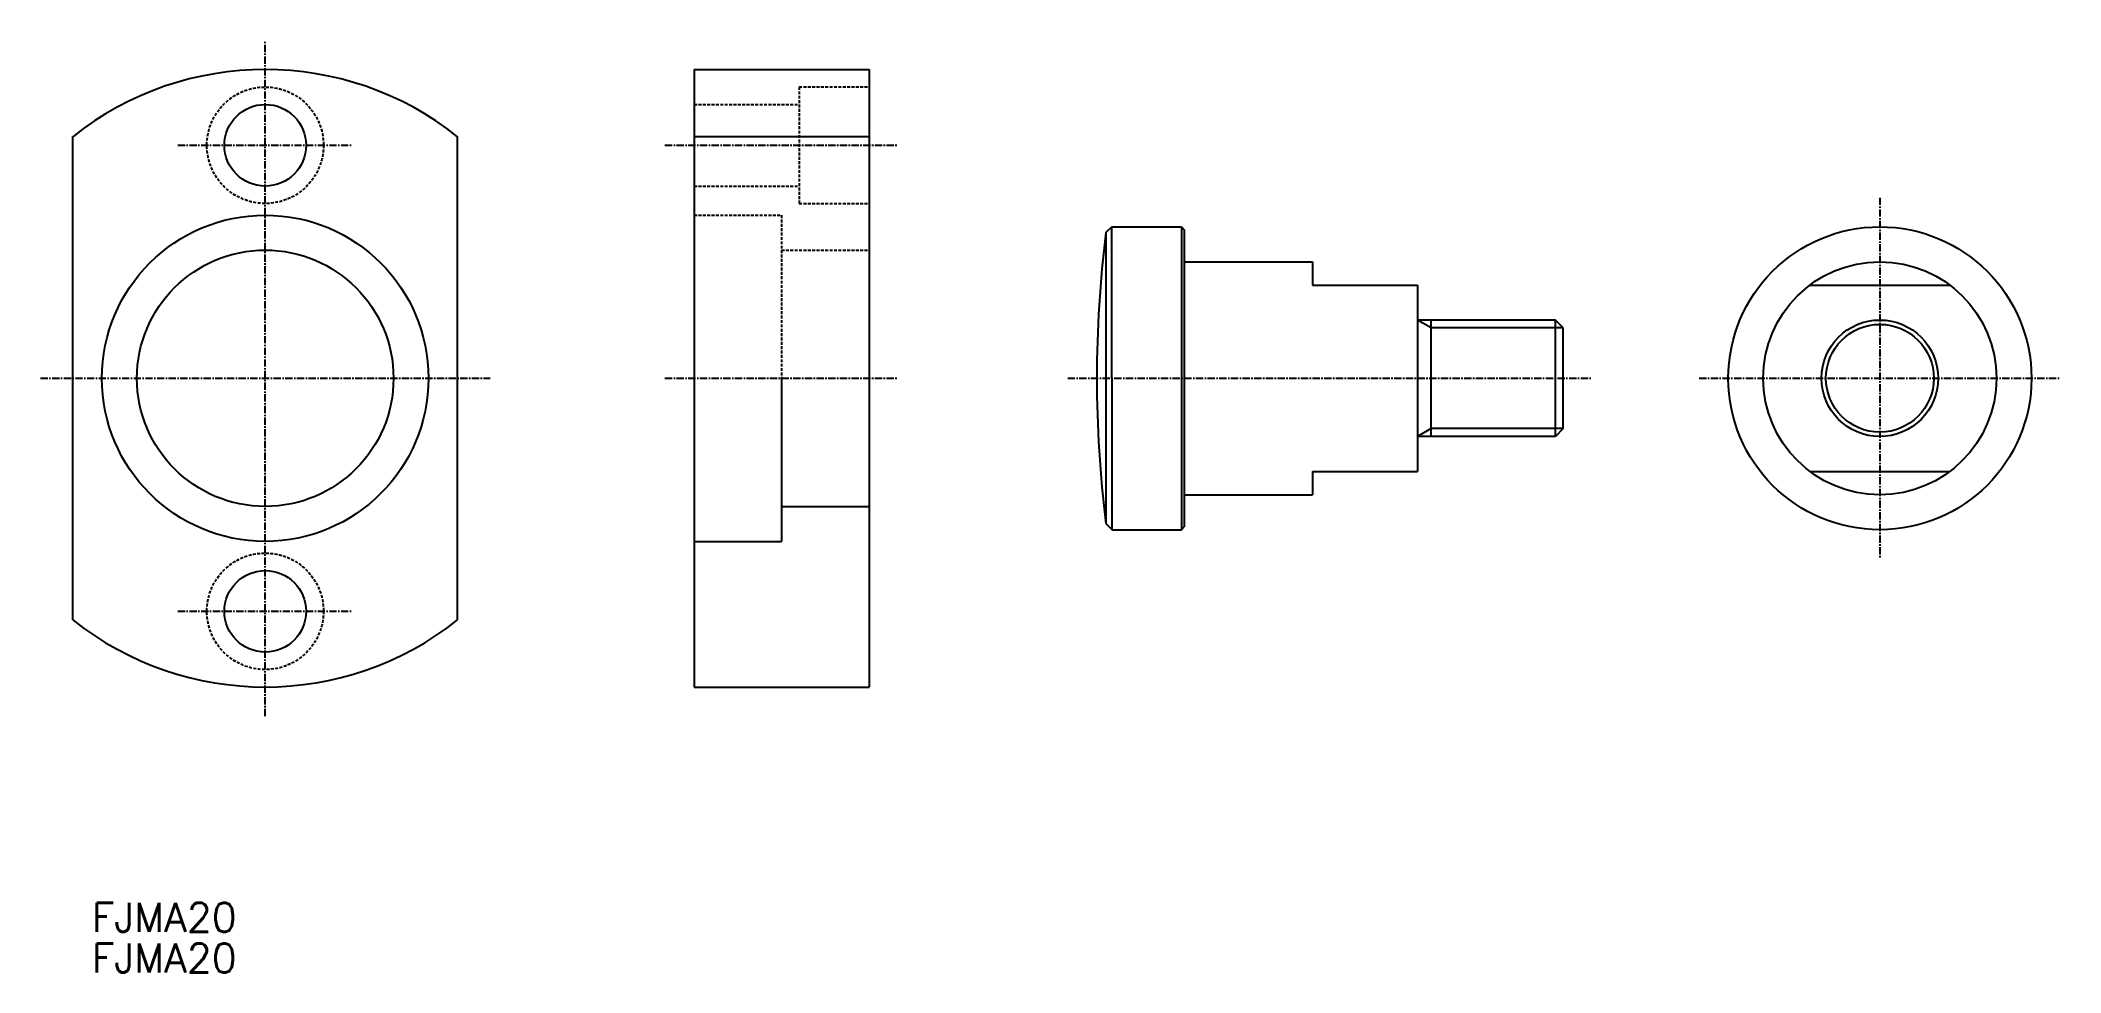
# Model space of a CAD drawing. Extents: x 32 to 378, y 52 to 212.
import ezdxf
from ezdxf.enums import TextEntityAlignment as Align

# ---------------------------------------------------------------- set-up
doc = ezdxf.new("R2010")
doc.units = 0
doc.linetypes.add('CENTER', pattern=[2, 1.25, -0.25, 0.25, -0.25])
doc.linetypes.add('DASHED', pattern=[0.75, 0.5, -0.25])
doc.layers.get('0').update_dxf_attribs({"linetype": 'CONTINUOUS'})
doc.layers.add('CENTER', color=1, linetype='CENTER')
doc.styles.get("Standard").update_dxf_attribs({"font": 'txt.shx', "bigfont": 'extfont.shx'})

msp = doc.modelspace()

# ---------------------------------------------------------------- linework, layer by layer
at = {"color": 7, "linetype": 'CONTINUOUS'}
for p, q in [((143.77, 207.39), (173.77, 207.39)), ((143.77, 207.39), (143.77, 101.39)), ((173.77, 207.39), (173.77, 101.39)), ((37.21, 112.92), (37.21, 195.87)), ((103.21, 112.92), (103.21, 195.87)), ((143.77, 195.87), (173.77, 195.87)), ((143.77, 180.89), (143.77, 180.89)), ((214.41, 179.39), (215.41, 180.39)), ((215.47, 128.39), (215.41, 180.39)), ((215.41, 180.39), (227.34, 180.39)), ((227.34, 180.39), (227.34, 128.39)), ((227.34, 180.39), (227.84, 179.89)), ((214.41, 179.39), (214.4, 129.47)), ((227.84, 179.89), (227.84, 128.89)), ((228.04, 174.39), (249.84, 174.39)), ((249.84, 174.39), (249.84, 170.39)), ((249.84, 170.39), (267.84, 170.39)), ((267.84, 170.39), (267.84, 138.39)), ((335.14, 170.39), (359.14, 170.39)), ((291.49, 164.39), (267.84, 164.39)), ((270.19, 144.39), (270.19, 164.39)), ((292.84, 163.04), (291.49, 164.39)), ((291.49, 144.39), (291.49, 164.39)), ((292.84, 145.75), (292.84, 163.04)), ((143.77, 154.39), (143.77, 154.39)), ((158.77, 154.39), (158.77, 126.39)), ((292.84, 154.39), (292.84, 154.39)), ((292.84, 150.07), (292.84, 150.07)), ((292.84, 145.75), (291.49, 144.39)), ((291.49, 144.39), (267.84, 144.39)), ((249.84, 138.39), (267.84, 138.39)), ((249.84, 138.39), (249.84, 134.39)), ((335.14, 138.39), (359.14, 138.39)), ((158.77, 132.39), (173.77, 132.39)), ((228.04, 134.39), (249.84, 134.39)), ((214.4, 129.47), (215.47, 128.39)), ((215.47, 128.39), (227.34, 128.39)), ((227.34, 128.39), (227.84, 128.89)), ((143.77, 126.39), (158.77, 126.39)), ((143.77, 101.39), (173.77, 101.39))]:
    msp.add_line(p, q, dxfattribs=at)
at = {"color": 3, "linetype": 'DASHED'}
for p, q in [((143.77, 201.39), (161.77, 201.39)), ((161.77, 204.39), (173.77, 204.39)), ((161.77, 204.39), (161.77, 184.39)), ((143.77, 187.39), (161.77, 187.39)), ((161.77, 184.39), (173.77, 184.39)), ((143.77, 182.39), (158.77, 182.39)), ((158.77, 182.39), (158.77, 154.39)), ((158.77, 176.39), (173.77, 176.39))]:
    msp.add_line(p, q, dxfattribs=at)
at = {"color": 3, "linetype": 'CONTINUOUS'}
for p, q in [((270.19, 163.04), (267.84, 164.39)), ((292.84, 163.04), (270.19, 163.04)), ((270.19, 145.75), (267.84, 144.39)), ((292.84, 145.75), (270.19, 145.75))]:
    msp.add_line(p, q, dxfattribs=at)
at = {"color": 3, "linetype": 'DASHED'}
for centre in [(70.21, 194.39), (70.21, 114.39)]:
    msp.add_circle(centre, 10, dxfattribs=at)
at = {"color": 7, "linetype": 'CONTINUOUS'}
for centre, radius in [((70.21, 194.39), 7), ((70.21, 154.39), 28), ((347.14, 154.39), 26), ((70.21, 154.39), 22), ((347.14, 154.39), 20), ((347.14, 154.39), 10), ((70.21, 114.39), 7)]:
    msp.add_circle(centre, radius, dxfattribs=at)
at = {"color": 3, "linetype": 'CONTINUOUS'}
msp.add_circle((347.14, 154.39), 9.25, dxfattribs=at)
at = {"color": 7, "linetype": 'CONTINUOUS'}
for centre, radius, start, end in [((70.21, 154.39), 53, 51.4907, 128.5093), ((412.84, 154.39), 200, 172.8192, 187.1594), ((228.04, 174.59), 0.2, 180, 270), ((228.04, 134.19), 0.2, 90, 180), ((70.21, 154.39), 53, 231.4907, 308.5093)]:
    msp.add_arc(centre, radius, start, end, dxfattribs=at)
at = {"layer": 'CENTER', "color": 1, "linetype": 'CENTER'}
for p, q in [((70.21, 96.39), (70.21, 212.39)), ((55.21, 194.39), (85.21, 194.39)), ((138.77, 194.39), (178.77, 194.39)), ((347.14, 185.39), (347.14, 123.39)), ((31.65, 154.39), (108.77, 154.39)), ((138.77, 154.39), (178.77, 154.39)), ((207.84, 154.39), (297.84, 154.39)), ((316.14, 154.39), (378.14, 154.39)), ((55.21, 114.39), (85.21, 114.39))]:
    msp.add_line(p, q, dxfattribs=at)

# ---------------------------------------------------------------- texts
at = {"color": 7, "linetype": 'CONTINUOUS'}
for p in [(40.47, 61.86), (40.47, 54.86)]:
    msp.add_text('FJMA20', height=5, dxfattribs=at).set_placement(p, align=Align.MIDDLE_LEFT)

doc.saveas('drawing.dxf')
